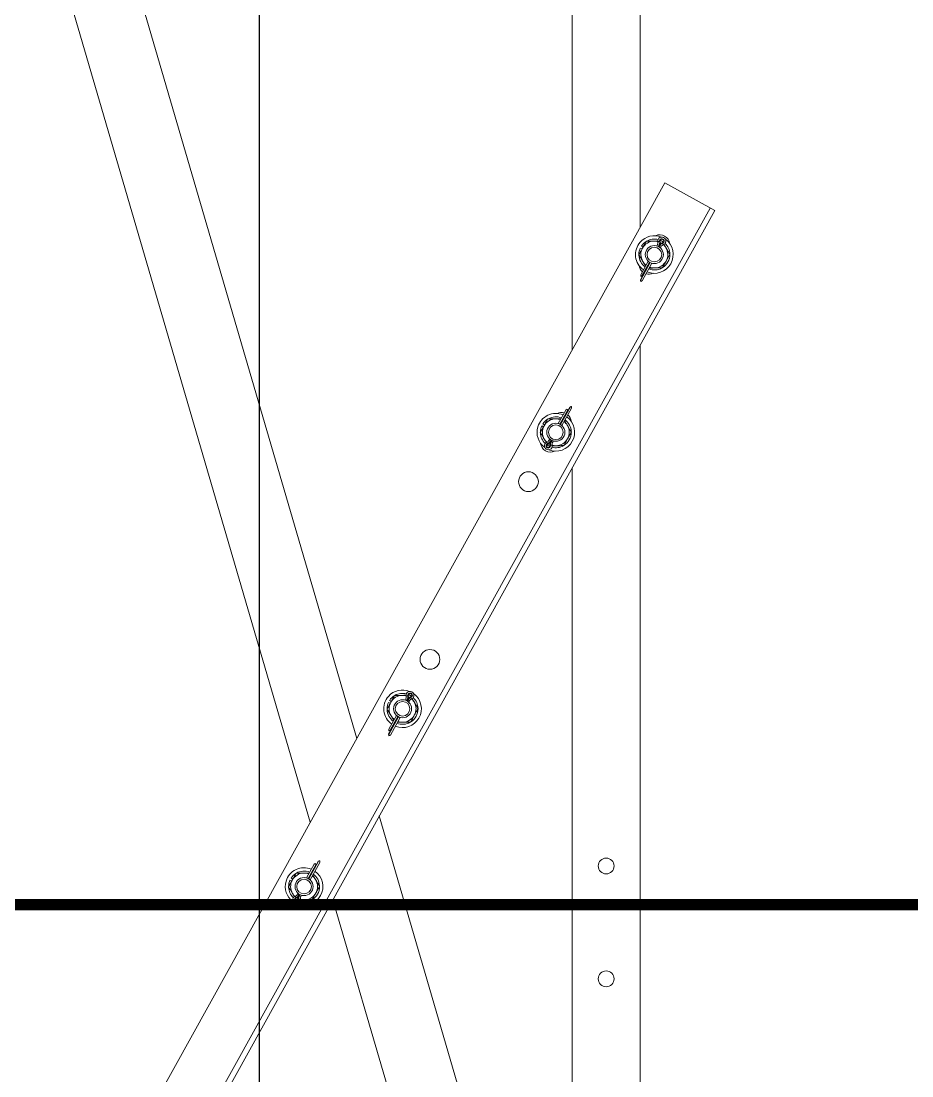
# Model space of a CAD drawing. Header units: millimetres. Extents: x -37020 to 35906, y -101 to 52234.
# Drawn here: x 3.488 to 4.277, y 326.979 to 327.913 of the extents above; entities that cross this region are included whole.
import ezdxf

# ---------------------------------------------------------------- set-up
doc = ezdxf.new("R2010")
doc.units = ezdxf.units.MM
doc.linetypes.add('TRAZO_Y_PUNTO2', pattern=[12.7, 6.35, -3.175, 0, -3.175])
doc.layers.add('catenaria_oll_explicación_apagar', color=40, linetype='Continuous')
doc.layers.add('ME-RIELES', color=240, linetype='TRAZO_Y_PUNTO2')

# ---------------------------------------------------------------- blocks, each defined once
blk = doc.blocks.new('A$C3F1319B9')
at = {"layer": 'catenaria_oll_explicación_apagar', "ltscale": 0.1}
blk.add_line((-7.42052, 0.50758), (2.26118, 0.50758), dxfattribs=at)
blk = doc.blocks.new('ménsula móvil IN G 2.8m')
at = {"color": 8, "linetype": 'Continuous', "lineweight": 15}
for p, q in [((1285.59, 96.26), (1260.96, 51.83)), ((1285.59, 96.26), (2378.86, -509.75)), ((1283.28, 92.11), (2376.56, -513.91)), ((1260.96, 51.83), (2354.23, -554.18)), ((1312.46, 49.35), (1312.49, 47.67)), ((1315.56, 45.52), (1316.28, 46.82)), ((1316.28, 46.82), (1316.46, 47.13)), ((1316.28, 46.82), (1317.32, 46.24)), ((1316.63, 47.45), (1316.46, 47.14)), ((1316.46, 47.14), (1317.49, 46.56)), ((1316.46, 47.13), (1317.49, 46.56)), ((1317.36, 48.75), (1316.63, 47.45)), ((1316.63, 47.45), (1317.67, 46.87)), ((1317.36, 48.75), (1318.58, 48.07)), ((1316.78, 44.84), (1315.56, 45.52)), ((1331.3, 38.49), (1343.5, 31.73)), ((1331.49, 38.81), (1346.8, 30.32)), ((1331.49, 38.8), (1343.3, 32.25)), ((1331.65, 39.12), (1347.35, 30.43)), ((1332.19, 40.53), (1347.71, 31.93)), ((1300.07, 30.15), (654, 30.15)), ((1317.89, 32.72), (1316.93, 31.26)), ((1319.53, 31.81), (1318.81, 30.21)), ((1342.42, 30.63), (1330.4, 37.29)), ((2341, 30.15), (1404.85, 30.15)), ((654, -30.15), (1408.85, -30.15)), ((1475.11, -40.39), (1459.41, -31.69)), ((1474.92, -40.7), (1459.61, -32.21)), ((1476.01, -39.19), (1460.49, -30.59)), ((1462.2, -35.77), (1474.22, -42.43)), ((1474.76, -41.02), (1462.56, -34.26)), ((1474.92, -40.71), (1463.11, -34.16)), ((1513.64, -30.15), (2916, -30.15)), ((1475.33, -54.55), (1474.36, -56.01)), ((1476.97, -55.46), (1476.24, -57.05)), ((1487.83, -49.97), (1489.05, -50.65)), ((1489.78, -49.35), (1488.74, -48.77)), ((1489.95, -49.03), (1488.92, -48.46)), ((1489.95, -49.04), (1488.92, -48.46)), ((1489.05, -50.65), (1489.78, -49.35)), ((1490.13, -48.72), (1489.09, -48.14)), ((1490.85, -47.42), (1489.62, -46.74)), ((1489.78, -49.35), (1489.95, -49.04)), ((1490.13, -48.72), (1489.95, -49.03)), ((1490.85, -47.42), (1490.13, -48.72)), ((1493.95, -51.25), (1492.51, -52.12)), ((2261.47, -72.56), (1821.74, -200.94)), ((1895.97, -242.08), (2278.37, -130.44)), ((1714.78, -173.66), (1714.81, -175.34)), ((1717.89, -177.5), (1718.61, -176.19)), ((1719.11, -178.17), (1717.89, -177.5)), ((1718.61, -176.19), (1718.78, -175.88)), ((1718.61, -176.19), (1719.65, -176.77)), ((1718.96, -175.56), (1718.78, -175.88)), ((1718.78, -175.88), (1719.82, -176.45)), ((1718.78, -175.88), (1719.82, -176.45)), ((1719.68, -174.26), (1718.96, -175.56)), ((1718.96, -175.56), (1720, -176.14)), ((1719.68, -174.26), (1720.9, -174.94)), ((1744.74, -192.38), (1732.72, -185.72)), ((1733.63, -184.52), (1745.82, -191.28)), ((1733.81, -184.21), (1749.12, -192.69)), ((1733.81, -184.21), (1745.62, -190.76)), ((1733.98, -183.89), (1749.67, -192.59)), ((1734.52, -182.48), (1750.03, -191.09)), ((1720.22, -190.29), (1719.25, -191.76)), ((1721.86, -191.2), (1721.13, -192.8)), ((1753.11, -220.97), (1028.54, -432.51)), ((1877.43, -263.41), (1861.74, -254.71)), ((1877.25, -263.71), (1861.94, -255.23)), ((1878.34, -262.2), (1862.82, -253.6)), ((1864.52, -258.78), (1876.54, -265.44)), ((1877.08, -264.04), (1864.89, -257.28)), ((1877.25, -263.72), (1865.43, -257.17)), ((1045.44, -490.39), (1827.34, -262.12)), ((1893.17, -270.43), (1891.95, -269.75)), ((1893.17, -270.43), (1892.45, -271.73)), ((1877.65, -277.56), (1876.68, -279.02)), ((1879.29, -278.47), (1878.56, -280.06)), ((1890.16, -272.99), (1891.38, -273.66)), ((1892.1, -272.36), (1891.06, -271.78)), ((1892.28, -272.04), (1891.24, -271.47)), ((1892.28, -272.05), (1891.24, -271.48)), ((1891.38, -273.66), (1892.1, -272.36)), ((1892.45, -271.73), (1891.41, -271.15)), ((1892.1, -272.36), (1892.28, -272.05)), ((1892.45, -271.73), (1892.28, -272.04)), ((1896.28, -274.26), (1894.84, -275.13))]:
    blk.add_line(p, q, dxfattribs=at)
at = {"color": 8, "linetype": 'Continuous', "lineweight": 15, "flags": 128}
for points in [[(1311.79, 47.82), (1312.24, 48.83), (1312.31, 48.97)], [(1312.67, 49.61), (1313.38, 50.71), (1313.4, 50.73)], [(1312.95, 47.33), (1312.93, 47.39), (1312.92, 47.45), (1312.91, 47.52), (1312.9, 47.57), (1312.89, 47.61), (1312.88, 47.65), (1312.88, 47.67), (1312.87, 47.68)], [(1313.25, 45.87), (1313.23, 45.97), (1313.17, 46.28), (1313.07, 46.75), (1312.95, 47.33)], [(1314.46, 49.11), (1314.07, 48.46), (1313.72, 47.78)], [(1314.44, 50.01), (1314.37, 49.99), (1314.31, 49.96), (1314.25, 49.94), (1314.2, 49.92), (1314.16, 49.91), (1314.13, 49.9), (1314.11, 49.89), (1314.1, 49.89)], [(1315.83, 50.53), (1315.73, 50.49), (1315.44, 50.38), (1314.99, 50.21), (1314.44, 50.01)], [(1342.42, 30.63), (1342.48, 30.63), (1342.67, 30.63), (1342.98, 30.64), (1343.4, 30.65), (1343.91, 30.65)], [(1343.5, 31.73), (1343.47, 31.81), (1343.44, 31.89), (1343.41, 31.96), (1343.38, 32.03), (1343.36, 32.09), (1343.34, 32.15), (1343.32, 32.19), (1343.31, 32.23), (1343.3, 32.25), (1343.3, 32.25)], [(1343.91, 30.65), (1343.78, 30.99), (1343.64, 31.35), (1343.5, 31.73)], [(1347.35, 30.43), (1347.27, 30.41), (1347.19, 30.39), (1347.11, 30.38), (1347.03, 30.36), (1346.97, 30.35), (1346.91, 30.34), (1346.86, 30.33), (1346.83, 30.32), (1346.81, 30.32), (1346.8, 30.32)], [(1348.48, 30.65), (1348.13, 30.58), (1347.75, 30.5), (1347.35, 30.43)], [(1347.71, 31.93), (1347.74, 31.87), (1347.84, 31.71), (1348, 31.44), (1348.22, 31.09), (1348.48, 30.65)], [(1460.49, -30.59), (1460.43, -30.59), (1460.24, -30.59), (1459.93, -30.6), (1459.51, -30.61), (1459, -30.61)], [(1459, -30.61), (1459.13, -30.95), (1459.27, -31.31), (1459.41, -31.69)], [(1459.41, -31.69), (1459.44, -31.77), (1459.47, -31.85), (1459.5, -31.92), (1459.53, -31.99), (1459.55, -32.06), (1459.57, -32.11), (1459.59, -32.15), (1459.6, -32.19), (1459.61, -32.21), (1459.61, -32.21)], [(1461.43, -34.49), (1461.78, -34.42), (1462.16, -34.34), (1462.56, -34.26)], [(1462.2, -35.77), (1462.17, -35.71), (1462.07, -35.55), (1461.91, -35.28), (1461.69, -34.93), (1461.43, -34.49)], [(1462.56, -34.26), (1462.64, -34.25), (1462.72, -34.23), (1462.8, -34.22), (1462.87, -34.2), (1462.94, -34.19), (1463, -34.18), (1463.05, -34.17), (1463.08, -34.16), (1463.1, -34.16), (1463.11, -34.16)], [(1490.58, -52.43), (1490.68, -52.39), (1490.97, -52.28), (1491.42, -52.11), (1491.97, -51.91)], [(1492.69, -49.68), (1492.34, -50.36), (1491.95, -51.01)], [(1491.97, -51.91), (1492.04, -51.89), (1492.1, -51.86), (1492.16, -51.84), (1492.21, -51.82), (1492.25, -51.81), (1492.28, -51.8), (1492.3, -51.79), (1492.31, -51.79)], [(1493.01, -52.63), (1493.62, -51.72), (1493.7, -51.58)], [(1493.16, -47.77), (1493.18, -47.87), (1493.24, -48.18), (1493.34, -48.65), (1493.46, -49.23)], [(1493.46, -49.23), (1493.48, -49.29), (1493.49, -49.35), (1493.5, -49.41), (1493.51, -49.47), (1493.52, -49.51), (1493.53, -49.55), (1493.53, -49.57), (1493.54, -49.58)], [(1494.06, -50.94), (1494.61, -49.75), (1494.62, -49.72)], [(1714.11, -175.19), (1714.56, -174.19), (1714.64, -174.04)], [(1714.99, -173.4), (1715.71, -172.3), (1715.73, -172.28)], [(1715.27, -175.69), (1715.26, -175.62), (1715.25, -175.56), (1715.23, -175.5), (1715.22, -175.44), (1715.21, -175.4), (1715.21, -175.36), (1715.2, -175.34), (1715.2, -175.34)], [(1715.58, -177.15), (1715.55, -177.04), (1715.49, -176.73), (1715.39, -176.26), (1715.27, -175.69)], [(1716.79, -173.9), (1716.4, -174.55), (1716.05, -175.23)], [(1716.76, -173), (1716.7, -173.02), (1716.64, -173.05), (1716.58, -173.07), (1716.53, -173.09), (1716.48, -173.1), (1716.45, -173.12), (1716.43, -173.12), (1716.42, -173.13)], [(1718.16, -172.49), (1718.06, -172.52), (1717.76, -172.63), (1717.31, -172.8), (1716.76, -173)], [(1744.74, -192.38), (1744.81, -192.38), (1745, -192.38), (1745.31, -192.37), (1745.72, -192.37), (1746.24, -192.36)], [(1745.82, -191.28), (1745.79, -191.2), (1745.76, -191.13), (1745.74, -191.05), (1745.71, -190.98), (1745.69, -190.92), (1745.66, -190.86), (1745.65, -190.82), (1745.63, -190.79), (1745.63, -190.77), (1745.62, -190.76)], [(1746.24, -192.36), (1746.11, -192.02), (1745.97, -191.66), (1745.82, -191.28)], [(1749.67, -192.59), (1749.59, -192.6), (1749.51, -192.62), (1749.43, -192.63), (1749.36, -192.65), (1749.29, -192.66), (1749.23, -192.67), (1749.19, -192.68), (1749.15, -192.69), (1749.13, -192.69), (1749.12, -192.69)], [(1750.81, -192.36), (1750.45, -192.43), (1750.07, -192.51), (1749.67, -192.59)], [(1750.03, -191.09), (1750.07, -191.14), (1750.17, -191.3), (1750.32, -191.57), (1750.54, -191.93), (1750.81, -192.36)], [(1862.82, -253.6), (1862.76, -253.6), (1862.57, -253.61), (1862.26, -253.61), (1861.84, -253.62), (1861.33, -253.63)], [(1861.33, -253.63), (1861.45, -253.96), (1861.59, -254.32), (1861.74, -254.71)], [(1861.74, -254.71), (1861.77, -254.78), (1861.8, -254.86), (1861.83, -254.93), (1861.85, -255), (1861.88, -255.07), (1861.9, -255.12), (1861.91, -255.17), (1861.93, -255.2), (1861.93, -255.22), (1861.94, -255.23)], [(1863.75, -257.5), (1864.1, -257.43), (1864.49, -257.36), (1864.89, -257.28)], [(1864.52, -258.78), (1864.49, -258.72), (1864.39, -258.56), (1864.23, -258.3), (1864.02, -257.94), (1863.75, -257.5)], [(1864.89, -257.28), (1864.97, -257.26), (1865.05, -257.25), (1865.13, -257.23), (1865.2, -257.22), (1865.27, -257.2), (1865.32, -257.19), (1865.37, -257.18), (1865.41, -257.18), (1865.43, -257.17), (1865.43, -257.17)], [(1895.48, -270.78), (1895.51, -270.89), (1895.57, -271.19), (1895.67, -271.66), (1895.79, -272.24)], [(1892.9, -275.44), (1893, -275.4), (1893.3, -275.29), (1893.75, -275.13), (1894.3, -274.92)], [(1895.01, -272.69), (1894.66, -273.37), (1894.27, -274.02)], [(1894.3, -274.92), (1894.36, -274.9), (1894.42, -274.88), (1894.48, -274.86), (1894.53, -274.84), (1894.58, -274.82), (1894.61, -274.81), (1894.63, -274.8), (1894.64, -274.8)], [(1895.33, -275.65), (1895.95, -274.73), (1896.03, -274.59)], [(1895.79, -272.24), (1895.8, -272.3), (1895.81, -272.37), (1895.83, -272.43), (1895.84, -272.48), (1895.85, -272.53), (1895.85, -272.56), (1895.86, -272.58), (1895.86, -272.59)], [(1896.39, -273.95), (1896.94, -272.76), (1896.95, -272.73)]]:
    blk.add_lwpolyline(points, dxfattribs=at)
at = {"color": 8, "linetype": 'Continuous', "lineweight": 15}
for centre, radius in [((1324.49, 42.68), 8), ((1324.49, 42.68), 6.5), ((1866, 0), 7), ((1966, 0), 7), ((1481.92, -44.58), 8), ((1481.92, -44.58), 6.5), ((1525.65, -68.82), 8.75), ((1683.08, -156.09), 8.75), ((1726.81, -180.33), 8), ((1726.81, -180.33), 6.5), ((1884.25, -267.6), 8), ((1884.25, -267.6), 6.5)]:
    blk.add_circle(centre, radius, dxfattribs=at)
for centre, radius, start, end in [((1315.74, 47.53), 8.75, 96.27914, 205.72086), ((1324.49, 42.68), 16.66, 337.3746, 144.01245), ((1324.49, 42.68), 13.7, 91.93083, 136.24373), ((1324.49, 42.68), 13.7, 32.02873, 90.46007), ((1324.49, 42.68), 16.66, 157.98755, 228.76439), ((1312.54, 49.31), 3.51, 61, 281.73362), ((1312.54, 49.31), 2.03, 20.26638, 281.73362), ((1312.54, 49.31), 1.67, 20.26638, 281.73362), ((1313.93, 42.58), 5.21, 61, 101.73362), ((1313.93, 42.58), 4.85, 61, 101.73362), ((1318.98, 51.69), 5.21, 200.26638, 241), ((1312.54, 49.31), 3.51, 20.26638, 61), ((1318.98, 51.69), 4.85, 200.26638, 241), ((1324.49, 42.68), 11.91, 121, 137.29023), ((1318.98, 51.69), 3.36, 200.26638, 241), ((1324.49, 42.68), 11.91, 61, 121), ((1324.49, 42.68), 11.91, 1, 61), ((1324.49, 42.68), 13.7, 338.75885, 29.50243), ((1324.49, 42.68), 13.7, 165.75627, 209.28782), ((1324.49, 42.68), 11.91, 164.70977, 181), ((1324.49, 42.68), 11.91, 181, 241), ((1313.93, 42.58), 3.36, 61, 101.73362), ((1324.49, 42.68), 11.91, 339.93407, 1), ((1333.24, 37.83), 8.75, 343.20608, 25.72086), ((1324.49, 42.68), 13.7, 212.48618, 236.5), ((1324.49, 42.68), 16.66, 228.76439, 324.6254), ((1324.49, 42.68), 11.91, 241, 301), ((1324.49, 42.68), 13.7, 245.5, 269.86532), ((1324.49, 42.68), 13.7, 272.57769, 323.24115), ((1324.49, 42.68), 11.91, 301, 322.06593), ((1333.24, 37.83), 8.75, 276.27914, 318.79392), ((1481.92, -44.58), 16.66, 337.98755, 144.6254), ((1473.17, -39.73), 8.75, 163.20608, 205.72086), ((1473.17, -39.73), 8.75, 96.27914, 138.79392), ((1481.92, -44.58), 13.7, 92.49757, 143.24115), ((1481.92, -44.58), 11.91, 121, 142.06593), ((1481.92, -44.58), 11.91, 61, 121), ((1481.92, -44.58), 13.7, 31.53993, 89.97127), ((1481.92, -44.58), 11.91, 1, 61), ((1481.92, -44.58), 16.66, 157.3746, 253.23561), ((1481.92, -44.58), 13.7, 158.75885, 209.42231), ((1481.92, -44.58), 11.91, 159.93407, 181), ((1481.92, -44.58), 11.91, 181, 241), ((1490.67, -49.43), 8.75, 276.27914, 25.72086), ((1481.92, -44.58), 11.91, 344.70977, 1), ((1481.92, -44.58), 13.7, 345.75627, 30.06917), ((1481.92, -44.58), 13.7, 212.13468, 236.5), ((1481.92, -44.58), 11.91, 241, 301), ((1481.92, -44.58), 16.66, 253.23561, 324.01245), ((1481.92, -44.58), 13.7, 272.71218, 316.24373), ((1481.92, -44.58), 11.91, 301, 317.29023), ((1487.43, -53.59), 3.36, 20.26638, 61), ((1487.43, -53.59), 4.85, 20.26638, 61), ((1492.48, -44.48), 5.21, 241, 281.73362), ((1487.43, -53.59), 5.21, 20.26638, 61), ((1492.48, -44.48), 4.85, 241, 281.73362), ((1493.87, -51.21), 3.51, 200.26638, 61), ((1492.48, -44.48), 3.36, 241, 281.73362), ((1493.87, -51.21), 2.03, 200.26638, 101.73362), ((1493.87, -51.21), 1.67, 200.26638, 101.73362), ((1493.87, -51.21), 3.51, 61, 101.73362), ((1481.92, -44.58), 13.7, 245.5, 269.51382), ((1726.81, -180.33), 16.66, 337.3746, 144.01245), ((1726.81, -180.33), 13.7, 91.93083, 136.24373), ((1726.81, -180.33), 13.7, 32.02873, 90.46007), ((1726.81, -180.33), 16.66, 157.98755, 228.76439), ((1714.86, -173.7), 3.51, 61, 281.73362), ((1714.86, -173.7), 2.03, 20.26638, 281.73362), ((1726.81, -180.33), 13.7, 165.75627, 209.28782), ((1714.86, -173.7), 1.67, 20.26638, 281.73362), ((1726.81, -180.33), 11.91, 164.70977, 181), ((1716.26, -180.43), 5.21, 61, 101.73362), ((1716.26, -180.43), 4.85, 61, 101.73362), ((1716.26, -180.43), 3.36, 61, 101.73362), ((1721.31, -171.32), 5.21, 200.26638, 241), ((1714.86, -173.7), 3.51, 20.26638, 61), ((1721.31, -171.32), 4.85, 200.26638, 241), ((1726.81, -180.33), 11.91, 121, 137.29023), ((1721.31, -171.32), 3.36, 200.26638, 241), ((1726.81, -180.33), 11.91, 61, 121), ((1726.81, -180.33), 11.91, 1, 61), ((1726.81, -180.33), 13.7, 338.75885, 29.50243), ((1726.81, -180.33), 11.91, 181, 241), ((1726.81, -180.33), 11.91, 339.93407, 1), ((1726.81, -180.33), 13.7, 212.48618, 236.5), ((1726.81, -180.33), 16.66, 228.76439, 324.6254), ((1726.81, -180.33), 11.91, 241, 301), ((1726.81, -180.33), 13.7, 245.5, 269.86532), ((1726.81, -180.33), 13.7, 272.57769, 323.24115), ((1726.81, -180.33), 11.91, 301, 322.06593), ((1884.25, -267.6), 16.66, 337.98755, 144.6254), ((1884.25, -267.6), 16.66, 157.3746, 253.23561), ((1884.25, -267.6), 13.7, 92.49757, 143.24115), ((1884.25, -267.6), 11.91, 121, 142.06593), ((1884.25, -267.6), 11.91, 61, 121), ((1884.25, -267.6), 13.7, 31.53993, 89.97127), ((1884.25, -267.6), 11.91, 1, 61), ((1884.25, -267.6), 13.7, 345.75627, 30.06917), ((1884.25, -267.6), 13.7, 158.75885, 209.42231), ((1884.25, -267.6), 11.91, 159.93407, 181), ((1884.25, -267.6), 11.91, 181, 241), ((1894.8, -267.49), 3.36, 241, 281.73362), ((1896.2, -274.22), 3.51, 61, 101.73362), ((1884.25, -267.6), 11.91, 344.70977, 1), ((1884.25, -267.6), 13.7, 212.13468, 236.5), ((1884.25, -267.6), 11.91, 241, 301), ((1884.25, -267.6), 13.7, 245.5, 269.51382), ((1884.25, -267.6), 16.66, 253.23561, 324.01245), ((1884.25, -267.6), 13.7, 272.71218, 316.24373), ((1884.25, -267.6), 11.91, 301, 317.29023), ((1889.75, -276.6), 3.36, 20.26638, 61), ((1889.75, -276.6), 4.85, 20.26638, 61), ((1894.8, -267.49), 5.21, 241, 281.73362), ((1889.75, -276.6), 5.21, 20.26638, 61), ((1894.8, -267.49), 4.85, 241, 281.73362), ((1896.2, -274.22), 3.51, 200.26638, 61), ((1896.2, -274.22), 2.03, 200.26638, 101.73362), ((1896.2, -274.22), 1.67, 200.26638, 101.73362)]:
    blk.add_arc(centre, radius, start, end, dxfattribs=at)
for points, knots in [([(1324.25, 56.44), (1323.33, 55.89), (1321.46, 54.76), (1319.43, 53.54), (1318.38, 52.91), (1318.35, 52.89)], [0, 0, 0, 0, 0.4845457, 0.9867486, 1, 1, 1, 1]), ([(1330.26, 53.1), (1329.42, 53.57), (1327.71, 54.52), (1325.71, 55.63), (1324.58, 56.25), (1324.25, 56.44)], [0, 0, 0, 0, 0.406635, 0.827972, 1, 1, 1, 1]), ([(1313.91, 50.22), (1313.75, 50.13), (1313.25, 49.83), (1312.78, 49.54), (1312.46, 49.35)], [0, 0, 0, 0, 0.32141, 1, 1, 1, 1]), ([(1318.35, 52.89), (1317.52, 52.39), (1316.54, 51.8), (1315.61, 51.24), (1315.46, 51.16)], [0, 0, 0, 0, 0.847161, 1, 1, 1, 1]), ([(1336.28, 49.77), (1335.34, 50.29), (1333.44, 51.34), (1331.36, 52.5), (1330.29, 53.09), (1330.26, 53.1)], [0, 0, 0, 0, 0.484547, 0.986748, 1, 1, 1, 1]), ([(1336.28, 49.77), (1336.29, 49.19), (1336.31, 47.81), (1336.35, 45.51), (1336.38, 43.77), (1336.4, 42.89)], [0, 0, 0, 0, 0.265444, 0.628072, 1, 1, 1, 1]), ([(1312.52, 45.86), (1312.52, 45.61), (1312.54, 44.51), (1312.56, 43.36), (1312.58, 42.48)], [0, 0, 0, 0, 0.2287917, 1, 1, 1, 1]), ([(1312.58, 42.48), (1312.58, 42.32), (1312.6, 41.28), (1312.63, 39.36), (1312.67, 37.24), (1312.69, 36), (1312.7, 35.6)], [0, 0, 0, 0, 0.066921, 0.435837, 0.815266, 1, 1, 1, 1]), ([(1336.4, 42.89), (1336.4, 42.73), (1336.42, 41.7), (1336.45, 40.08), (1336.47, 38.7), (1336.48, 38.15)], [0, 0, 0, 0, 0.098345, 0.64049, 1, 1, 1, 1]), ([(1312.7, 35.6), (1313.63, 35.08), (1315.54, 34.02), (1317.62, 32.87), (1318.69, 32.28), (1318.71, 32.26)], [0, 0, 0, 0, 0.4845457, 0.9867481, 1, 1, 1, 1]), ([(1318.71, 32.26), (1319.56, 31.8), (1321.27, 30.85), (1323.27, 29.74), (1324.4, 29.11), (1324.73, 28.93)], [0, 0, 0, 0, 0.406636, 0.827972, 1, 1, 1, 1]), ([(1324.73, 28.93), (1325.65, 29.48), (1327.51, 30.6), (1329.55, 31.83), (1330.6, 32.46), (1330.62, 32.47)], [0, 0, 0, 0, 0.484546, 0.986748, 1, 1, 1, 1]), ([(1330.62, 32.47), (1331.45, 32.97), (1332.84, 33.8), (1334.16, 34.6), (1334.69, 34.91)], [0, 0, 0, 0, 0.597277, 1, 1, 1, 1]), ([(1475.79, -34.37), (1475.65, -34.45), (1474.77, -34.98), (1473.38, -35.82), (1472.19, -36.53), (1471.72, -36.81)], [0, 0, 0, 0, 0.098345, 0.64049, 1, 1, 1, 1]), ([(1481.68, -30.83), (1481.18, -31.13), (1480, -31.84), (1478.03, -33.02), (1476.54, -33.92), (1475.79, -34.37)], [0, 0, 0, 0, 0.265444, 0.628072, 1, 1, 1, 1]), ([(1481.68, -30.83), (1482.62, -31.35), (1484.52, -32.4), (1486.6, -33.56), (1487.67, -34.15), (1487.7, -34.16)], [0, 0, 0, 0, 0.484547, 0.986748, 1, 1, 1, 1]), ([(1487.7, -34.16), (1488.54, -34.63), (1490.25, -35.58), (1492.25, -36.69), (1493.38, -37.32), (1493.71, -37.5)], [0, 0, 0, 0, 0.406635, 0.827972, 1, 1, 1, 1]), ([(1470.01, -44.79), (1469.99, -43.82), (1469.96, -42.2), (1469.94, -40.67), (1469.93, -40.05)], [0, 0, 0, 0, 0.597277, 1, 1, 1, 1]), ([(1470.13, -51.67), (1470.11, -50.6), (1470.07, -48.42), (1470.03, -46.04), (1470.01, -44.82), (1470.01, -44.79)], [0, 0, 0, 0, 0.484546, 0.986748, 1, 1, 1, 1]), ([(1493.71, -37.5), (1493.73, -38.57), (1493.77, -40.75), (1493.81, -43.12), (1493.83, -44.34), (1493.83, -44.37)], [0, 0, 0, 0, 0.4845457, 0.9867486, 1, 1, 1, 1]), ([(1493.83, -44.37), (1493.85, -45.35), (1493.87, -46.49), (1493.89, -47.58), (1493.89, -47.75)], [0, 0, 0, 0, 0.847161, 1, 1, 1, 1]), ([(1476.15, -55), (1475.3, -54.53), (1473.59, -53.58), (1471.59, -52.48), (1470.46, -51.85), (1470.13, -51.67)], [0, 0, 0, 0, 0.406636, 0.827972, 1, 1, 1, 1]), ([(1482.16, -58.34), (1481.22, -57.82), (1479.32, -56.76), (1477.24, -55.61), (1476.17, -55.02), (1476.15, -55)], [0, 0, 0, 0, 0.4845457, 0.9867481, 1, 1, 1, 1]), ([(1488.06, -54.79), (1487.92, -54.88), (1487.04, -55.41), (1485.39, -56.4), (1483.57, -57.49), (1482.51, -58.13), (1482.16, -58.34)], [0, 0, 0, 0, 0.066921, 0.435837, 0.815266, 1, 1, 1, 1]), ([(1490.96, -53.05), (1490.74, -53.18), (1489.8, -53.75), (1488.82, -54.34), (1488.06, -54.79)], [0, 0, 0, 0, 0.2287917, 1, 1, 1, 1]), ([(1493.92, -49.56), (1493.93, -49.75), (1493.94, -50.33), (1493.94, -50.88), (1493.95, -51.25)], [0, 0, 0, 0, 0.32141, 1, 1, 1, 1]), ([(1726.57, -166.58), (1725.66, -167.13), (1723.79, -168.25), (1721.75, -169.47), (1720.71, -170.1), (1720.68, -170.12)], [0, 0, 0, 0, 0.4845457, 0.9867486, 1, 1, 1, 1]), ([(1732.59, -169.91), (1731.75, -169.44), (1730.03, -168.49), (1728.04, -167.39), (1726.9, -166.76), (1726.57, -166.58)], [0, 0, 0, 0, 0.406635, 0.827972, 1, 1, 1, 1]), ([(1716.23, -172.79), (1716.07, -172.89), (1715.57, -173.19), (1715.1, -173.47), (1714.78, -173.66)], [0, 0, 0, 0, 0.32141, 1, 1, 1, 1]), ([(1714.84, -177.15), (1714.85, -177.4), (1714.87, -178.5), (1714.89, -179.65), (1714.9, -180.54)], [0, 0, 0, 0, 0.2287917, 1, 1, 1, 1]), ([(1720.68, -170.12), (1719.85, -170.62), (1718.86, -171.21), (1717.93, -171.77), (1717.79, -171.86)], [0, 0, 0, 0, 0.847161, 1, 1, 1, 1]), ([(1738.6, -173.24), (1737.67, -172.73), (1735.76, -171.67), (1733.68, -170.52), (1732.62, -169.93), (1732.59, -169.91)], [0, 0, 0, 0, 0.484547, 0.986748, 1, 1, 1, 1]), ([(1738.6, -173.24), (1738.62, -173.83), (1738.64, -175.2), (1738.68, -177.5), (1738.71, -179.24), (1738.72, -180.12)], [0, 0, 0, 0, 0.265444, 0.628072, 1, 1, 1, 1]), ([(1714.9, -180.54), (1714.91, -180.7), (1714.92, -181.73), (1714.96, -183.65), (1714.99, -185.78), (1715.02, -187.01), (1715.02, -187.41)], [0, 0, 0, 0, 0.066921, 0.435837, 0.815266, 1, 1, 1, 1]), ([(1738.72, -180.12), (1738.73, -180.28), (1738.75, -181.31), (1738.77, -182.93), (1738.8, -184.31), (1738.81, -184.86)], [0, 0, 0, 0, 0.098345, 0.64049, 1, 1, 1, 1]), ([(1715.02, -187.41), (1715.96, -187.93), (1717.86, -188.99), (1719.95, -190.14), (1721.01, -190.73), (1721.04, -190.75)], [0, 0, 0, 0, 0.4845457, 0.9867481, 1, 1, 1, 1]), ([(1721.04, -190.75), (1721.88, -191.22), (1723.6, -192.17), (1725.59, -193.27), (1726.73, -193.9), (1727.05, -194.08)], [0, 0, 0, 0, 0.406636, 0.827972, 1, 1, 1, 1]), ([(1727.05, -194.08), (1727.97, -193.53), (1729.84, -192.41), (1731.88, -191.18), (1732.92, -190.56), (1732.95, -190.54)], [0, 0, 0, 0, 0.484546, 0.986748, 1, 1, 1, 1]), ([(1732.95, -190.54), (1733.78, -190.04), (1735.17, -189.21), (1736.48, -188.42), (1737.01, -188.1)], [0, 0, 0, 0, 0.597277, 1, 1, 1, 1]), ([(1878.11, -257.38), (1877.97, -257.47), (1877.09, -258), (1875.7, -258.83), (1874.52, -259.54), (1874.05, -259.83)], [0, 0, 0, 0, 0.098345, 0.64049, 1, 1, 1, 1]), ([(1884.01, -253.84), (1883.51, -254.14), (1882.33, -254.85), (1880.36, -256.03), (1878.87, -256.93), (1878.11, -257.38)], [0, 0, 0, 0, 0.265444, 0.628072, 1, 1, 1, 1]), ([(1884.01, -253.84), (1884.94, -254.36), (1886.85, -255.42), (1888.93, -256.57), (1889.99, -257.16), (1890.02, -257.18)], [0, 0, 0, 0, 0.484547, 0.986748, 1, 1, 1, 1]), ([(1890.02, -257.18), (1890.86, -257.64), (1892.58, -258.59), (1894.57, -259.7), (1895.71, -260.33), (1896.04, -260.51)], [0, 0, 0, 0, 0.406635, 0.827972, 1, 1, 1, 1]), ([(1896.04, -260.51), (1896.06, -261.58), (1896.09, -263.76), (1896.13, -266.14), (1896.16, -267.36), (1896.16, -267.39)], [0, 0, 0, 0, 0.4845457, 0.9867486, 1, 1, 1, 1]), ([(1872.33, -267.8), (1872.32, -266.84), (1872.29, -265.22), (1872.26, -263.68), (1872.25, -263.06)], [0, 0, 0, 0, 0.597277, 1, 1, 1, 1]), ([(1872.45, -274.68), (1872.44, -273.61), (1872.4, -271.43), (1872.36, -269.05), (1872.34, -267.83), (1872.33, -267.8)], [0, 0, 0, 0, 0.484546, 0.986748, 1, 1, 1, 1]), ([(1896.16, -267.39), (1896.17, -268.36), (1896.19, -269.51), (1896.21, -270.59), (1896.22, -270.76)], [0, 0, 0, 0, 0.847161, 1, 1, 1, 1]), ([(1878.47, -278.01), (1877.63, -277.55), (1875.91, -276.6), (1873.92, -275.49), (1872.78, -274.86), (1872.45, -274.68)], [0, 0, 0, 0, 0.406636, 0.827972, 1, 1, 1, 1]), ([(1884.49, -281.35), (1883.55, -280.83), (1881.64, -279.77), (1879.56, -278.62), (1878.5, -278.03), (1878.47, -278.01)], [0, 0, 0, 0, 0.4845457, 0.9867481, 1, 1, 1, 1]), ([(1890.38, -277.81), (1890.25, -277.89), (1889.36, -278.42), (1887.71, -279.41), (1885.89, -280.5), (1884.83, -281.14), (1884.49, -281.35)], [0, 0, 0, 0, 0.066921, 0.435837, 0.815266, 1, 1, 1, 1]), ([(1893.28, -276.06), (1893.07, -276.19), (1892.13, -276.76), (1891.14, -277.35), (1890.38, -277.81)], [0, 0, 0, 0, 0.2287917, 1, 1, 1, 1]), ([(1896.25, -272.58), (1896.25, -272.76), (1896.26, -273.34), (1896.27, -273.89), (1896.28, -274.26)], [0, 0, 0, 0, 0.32141, 1, 1, 1, 1])]:
    blk.add_open_spline(points, degree=3, knots=knots, dxfattribs=at)

msp = doc.modelspace()

# ---------------------------------------------------------------- linework, layer by layer
at = {"layer": 'ME-RIELES', "color": 8, "ltscale": 0.1, "const_width": 0.01, "elevation": 0.22914}
msp.add_lwpolyline([(-342.36275, 327.1461), (58.43097, 327.1276)], dxfattribs=at)

# ---------------------------------------------------------------- block references
at = {"xscale": 0.001, "yscale": 0.001, "zscale": 0.001, "rotation": 270}
msp.add_blockref('ménsula móvil IN G 2.8m', (4.00665, 329.03046), dxfattribs=at)
at = {"layer": 'catenaria_oll_explicación_apagar', "ltscale": 0.1, "rotation": 270}
msp.add_blockref('A$C3F1319B9', (3.19165, 321.8825, -11.48), dxfattribs=at)

doc.saveas('drawing.dxf')
